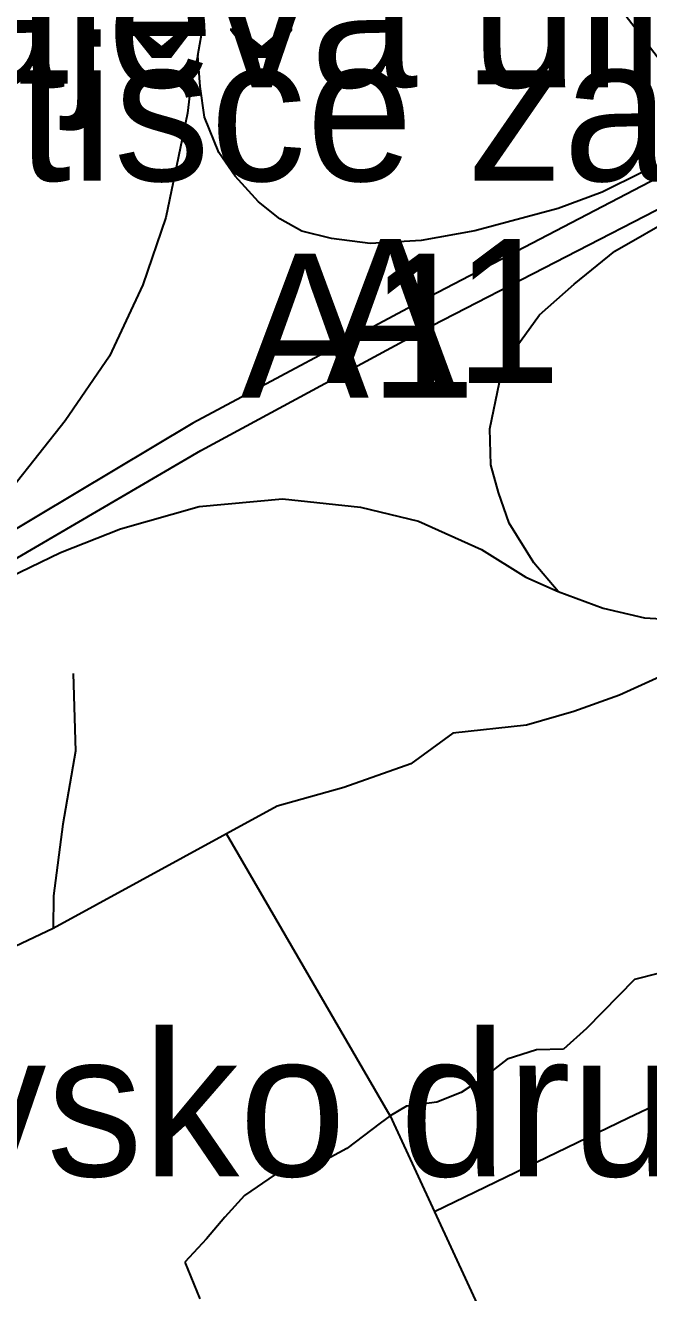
# Model space of a CAD drawing. Extents: x -8864 to 13231, y -7697 to 8949.
# Drawn here: x -576 to -308, y 3889 to 4435 of the extents above; entities that cross this region are included whole.
import ezdxf

# ---------------------------------------------------------------- set-up
doc = ezdxf.new("R2010")
doc.units = 0
for name, color, linetype in [('OSM_HIGHWAY_MOTORWAY', 8, 'CONTINUOUS'), ('OSM_HIGHWAY_MOTORWAY_LINK', 8, 'CONTINUOUS'), ('OSM_HIGHWAY_PATH', 8, 'CONTINUOUS'), ('OSM_HIGHWAY_PRIMARY', 8, 'CONTINUOUS'), ('OSM_HIGHWAY_TRACK', 8, 'CONTINUOUS'), ('OSM_LABELS', 8, 'CONTINUOUS')]:
    doc.layers.add(name, color=color, linetype=linetype)

msp = doc.modelspace()

# ---------------------------------------------------------------- linework, layer by layer
at = {"layer": 'OSM_HIGHWAY_MOTORWAY'}
for p, q in [((-297.029129, 4373.240867), (-405.023015, 4316.842801)), ((-400.872938, 4306.145849), (-290.689159, 4362.821903)), ((-405.023015, 4316.842801), (-504.088876, 4263.947374)), ((-500.589642, 4252.149592), (-400.872938, 4306.145849)), ((-504.088876, 4263.947374), (-613.859179, 4198.320128)), ((-599.7627, 4194.205916), (-500.589642, 4252.149592))]:
    msp.add_line(p, q, dxfattribs=at)
at = {"layer": 'OSM_HIGHWAY_MOTORWAY_LINK'}
for p, q in [((-501.860698, 4422.400145), (-499.45641, 4436.243913)), ((-501.860698, 4422.400145), (-504.969428, 4409.879596)), ((-500.957176, 4409.145709), (-501.860698, 4422.400145)), ((-504.969428, 4409.879596), (-506.424252, 4397.581437)), ((-498.958707, 4395.902394), (-500.957176, 4409.145709)), ((-506.424252, 4397.581437), (-515.650899, 4352.58085)), ((-492.879074, 4380.579733), (-498.958707, 4395.902394)), ((-485.872948, 4370.383158), (-492.879074, 4380.579733)), ((-475.804034, 4359.352621), (-485.872948, 4370.383158)), ((-310.298656, 4372.217874), (-327.71826, 4363.566909)), ((-297.029129, 4373.240867), (-310.298656, 4372.217874)), ((-466.592701, 4352.002636), (-475.804034, 4359.352621)), ((-327.71826, 4363.566909), (-346.592687, 4356.506031)), ((-346.592687, 4356.506031), (-382.588097, 4346.921028)), ((-515.650899, 4352.58085), (-525.627929, 4323.536735)), ((-457.02149, 4346.720877), (-466.592701, 4352.002636)), ((-322.189928, 4338.081032), (-295.643218, 4353.414812)), ((-444.272637, 4343.5963), (-457.02149, 4346.720877)), ((-427.580445, 4341.416879), (-444.272637, 4343.5963)), ((-405.604945, 4342.706741), (-427.580445, 4341.416879)), ((-382.588097, 4346.921028), (-405.604945, 4342.706741)), ((-339.762671, 4323.836962), (-322.189928, 4338.081032)), ((-525.627929, 4323.536735), (-539.900519, 4292.813577)), ((-354.640161, 4310.604765), (-339.762671, 4323.836962)), ((-364.762674, 4296.738758), (-354.640161, 4310.604765)), ((-371.891312, 4281.616248), (-364.762674, 4296.738758)), ((-539.900519, 4292.813577), (-559.127167, 4264.948128)), ((-376.018418, 4261.534444), (-371.891312, 4281.616248)), ((-559.127167, 4264.948128), (-581.715225, 4236.315435)), ((-375.597285, 4246.06723), (-376.018418, 4261.534444)), ((-372.396672, 4234.024819), (-375.597285, 4246.06723)), ((-367.687636, 4220.825982), (-372.396672, 4234.024819)), ((-535.260396, 4218.468649), (-501.332367, 4228.031413)), ((-501.332367, 4228.031413), (-465.3829, 4231.37838)), ((-465.3829, 4231.37838), (-431.791778, 4227.720067)), ((-431.791778, 4227.720067), (-406.784118, 4221.693302)), ((-561.087351, 4208.272074), (-535.260396, 4218.468649)), ((-406.784118, 4221.693302), (-379.716734, 4209.528577)), ((-357.059764, 4203.835397), (-367.687636, 4220.825982)), ((-587.343097, 4195.551375), (-561.087351, 4208.272074)), ((-379.716734, 4209.528577), (-360.52837, 4197.641839)), ((-346.600344, 4191.414923), (-357.059764, 4203.835397)), ((-360.52837, 4197.641839), (-346.600344, 4191.414923)), ((-346.600344, 4191.414923), (-327.220557, 4184.209492)), ((-327.220557, 4184.209492), (-309.433418, 4180.139758)), ((-309.433418, 4180.139758), (-292.059756, 4179.00557))]:
    msp.add_line(p, q, dxfattribs=at)
at = {"layer": 'OSM_HIGHWAY_PATH'}
for p, q in [((-555.650903, 4156.132773), (-554.617213, 4122.6631)), ((-554.617213, 4122.6631), (-560.145544, 4091.094861)), ((-560.145544, 4091.094861), (-564.111854, 4060.20491)), ((-564.111854, 4060.20491), (-564.287964, 4046.238827)), ((-303.545209, 4026.712998), (-313.728978, 4024.122156)), ((-313.728978, 4024.122156), (-334.448735, 4003.072957)), ((-334.448735, 4003.072957), (-344.372166, 3994.221841)), ((-344.372166, 3994.221841), (-355.911218, 3993.7993)), ((-264.586553, 3989.106874), (-316.393603, 3964.488317)), ((-423.369112, 3962.331136), (-437.649359, 3951.367316)), ((-419.042925, 3965.466832), (-423.369112, 3962.331136)), ((-437.649359, 3951.367316), (-453.085808, 3943.049935)), ((-468.591169, 3940.125509), (-481.768813, 3931.096481)), ((-453.085808, 3943.049935), (-468.591169, 3940.125509)), ((-481.768813, 3931.096481), (-490.31399, 3921.700509)), ((-490.31399, 3921.700509), (-498.131755, 3912.437972)), ((-498.131755, 3912.437972), (-507.450285, 3902.285875)), ((-507.450285, 3902.285875), (-501.064374, 3886.585152))]:
    msp.add_line(p, q, dxfattribs=at)
at = {"layer": 'OSM_HIGHWAY_PRIMARY'}
msp.add_line((-376.699888, 4517.505165), (-287.166953, 4399.91653), dxfattribs=at)
at = {"layer": 'OSM_HIGHWAY_TRACK'}
for p, q in [((-294.150109, 4158.679137), (-320.153175, 4146.725682)), ((-320.153175, 4146.725682), (-339.931125, 4139.653685)), ((-339.931125, 4139.653685), (-360.268033, 4133.782593)), ((-392.02914, 4130.33555), (-410.160841, 4117.214549)), ((-360.268033, 4133.782593), (-392.02914, 4130.33555)), ((-410.160841, 4117.214549), (-438.989328, 4106.873421)), ((-438.989328, 4106.873421), (-467.649362, 4098.934103)), ((-467.649362, 4098.934103), (-489.494694, 4087.025126)), ((-489.494694, 4087.025126), (-564.287964, 4046.238827)), ((-419.042925, 3965.466832), (-489.494694, 4087.025126)), ((-564.287964, 4046.238827), (-637.917375, 4011.167947)), ((-355.911218, 3993.7993), (-368.629443, 3989.796282)), ((-368.629443, 3989.796282), (-379.678449, 3981.167556)), ((-379.678449, 3981.167556), (-388.483963, 3975.474376)), ((-398.843842, 3971.326805), (-411.960229, 3969.603284)), ((-388.483963, 3975.474376), (-398.843842, 3971.326805)), ((-411.960229, 3969.603284), (-419.042925, 3965.466832)), ((-419.042925, 3965.466832), (-416.638637, 3960.151715)), ((-316.393603, 3964.488317), (-399.885189, 3923.991125)), ((-416.638637, 3960.151715), (-399.885189, 3923.991125)), ((-399.885189, 3923.991125), (-368.6371, 3856.551402))]:
    msp.add_line(p, q, dxfattribs=at)

# ---------------------------------------------------------------- texts
at = {"layer": 'OSM_LABELS'}
for s, p in [('Zolajeva ulica', (-720.836257, 4408.765147)), ('Zavetišče za male živali Maribor', (-764.09235, 4368.441694)), ('A1', (-446.753965, 4281.301428)), ('A1', (-483.459574, 4274.962225)), ('Lovsko družina Pobrežje-Miklavž', (-700.865314, 3939.416085))]:
    msp.add_text(s, height=62.042552, dxfattribs=at).set_placement(p)

doc.saveas('drawing.dxf')
